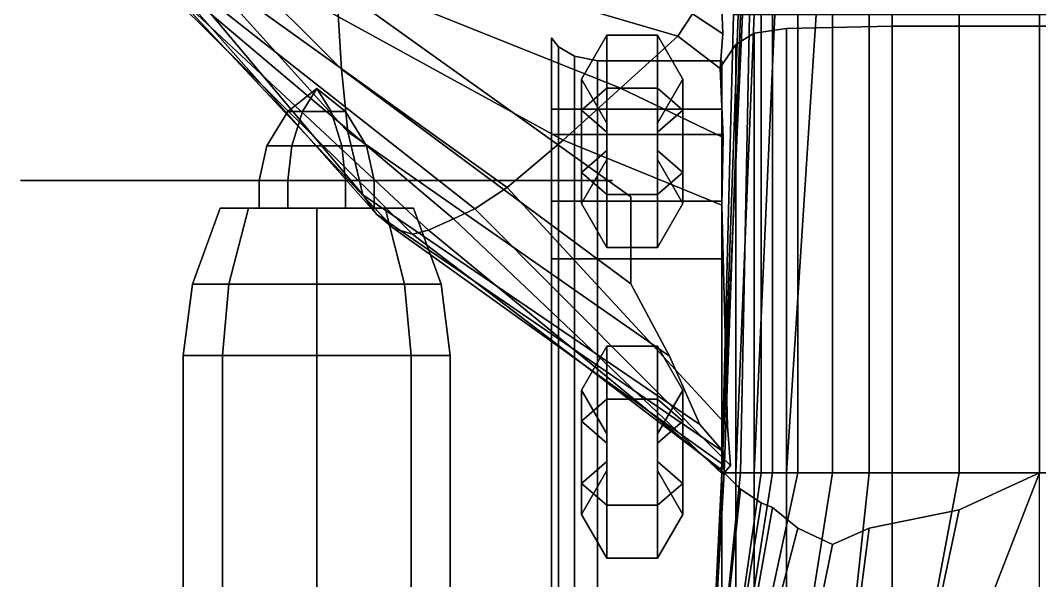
# Model space of a CAD drawing. Header units: millimetres. Extents: x -27.6 to 27.6, y -14.1 to 36.4.
# Drawn here: x -4.877 to -0.45, y 9.733 to 12.165 of the extents above; entities that cross this region are included whole.
import ezdxf

# ---------------------------------------------------------------- set-up
doc = ezdxf.new("R2010")
doc.units = ezdxf.units.MM
for name, color, linetype in [('hull-open', 7, 'Continuous'), ('nose-open', 2, 'Continuous'), ('prop', 1, 'Continuous'), ('wheels', 2, 'Continuous'), ('wing1', 5, 'Continuous')]:
    doc.layers.add(name, color=color, linetype=linetype)

msp = doc.modelspace()

# ---------------------------------------------------------------- linework, layer by layer
for points in [[(-1.75, 12.19, 2.81), (-1.78, 12.19, 2.55), (-1.83, 10.2, 3.58), (-1.82, 10.2, 3.85)], [(-1.78, 12.19, 2.55), (-1.78, 12.19, 2.1), (-1.83, 10.2, 2.1), (-1.83, 10.2, 3.58)], [(-1.74, 12.19, 1.18), (-1.69, 12.19, 1.06), (-1.77, 10.2, 1.02), (-1.83, 10.2, 1.18)], [(-1.76, 12.19, 1.64), (-1.74, 12.19, 1.18), (-1.83, 10.2, 1.18), (-1.83, 10.2, 1.64)], [(-1.78, 12.19, 2.1), (-1.76, 12.19, 1.64), (-1.83, 10.2, 1.64), (-1.83, 10.2, 2.1)], [(-1.71, 12.19, 2.98), (-1.75, 12.19, 2.81), (-1.82, 10.2, 3.85), (-1.75, 10.2, 4.02)], [(-1.69, 12.19, 1.06), (-1.6, 12.19, 0.98), (-1.69, 10.2, 0.95), (-1.77, 10.2, 1.02)], [(-1.66, 12.19, 3.18), (-1.71, 12.19, 2.98), (-1.75, 10.2, 4.02), (-1.66, 10.2, 4.12)], [(-1.6, 12.19, 0.98), (-1.42, 12.19, 0.93), (-1.55, 10.2, 0.92), (-1.69, 10.2, 0.95)], [(-1.61, 12.19, 3.31), (-1.66, 12.19, 3.18), (-1.66, 10.2, 4.12), (-1.61, 10.2, 4.17)], [(-1.5, 12.19, 3.46), (-1.61, 12.19, 3.31), (-1.61, 10.2, 4.17), (-1.5, 10.2, 4.28)], [(-1.42, 12.19, 0.93), (-1.09, 12.19, 0.91), (-1.09, 10.2, 0.9), (-1.55, 10.2, 0.92)], [(-1.35, 12.19, 3.6), (-1.5, 12.19, 3.46), (-1.5, 10.2, 4.28), (-1.35, 10.2, 4.39)], [(-1.19, 12.19, 3.71), (-1.35, 12.19, 3.6), (-1.35, 10.2, 4.39), (-1.19, 10.2, 4.47)], [(-0.8, 12.19, 3.83), (-1.19, 12.19, 3.71), (-1.19, 10.2, 4.47), (-0.8, 10.2, 4.59)], [(0, 10.2, 0.9), (-1.09, 10.2, 0.9), (-1.09, 12.19, 0.91), (0, 12.19, 0.9)], [(-0.45, 12.19, 3.88), (-0.8, 12.19, 3.83), (-0.8, 10.2, 4.59), (-0.45, 10.2, 4.65)], [(0, 12.19, 3.92), (-0.45, 12.19, 3.88), (-0.45, 10.2, 4.65), (0, 10.2, 4.65)], [(-2.54, 12.05, 1.02), (-2.57, 12.09, 0.94), (-2.57, 11.78, 1.21), (-2.54, 11.78, 1.29)], [(-2.54, 11.78, 1.29), (-2.57, 11.78, 1.21), (-2.57, 12.09, 0.94), (-2.54, 12.05, 1.02)], [(-2.57, 12.09, 0.94), (-2.57, 12.09, 0.94), (-2.57, 11.78, 0.8), (-2.57, 11.78, 1.21)], [(-2.57, 11.78, 1.21), (-2.57, 11.78, 0.8), (-2.57, 12.09, 0.94)], [(-2.47, 11.78, 1.37), (-2.54, 11.78, 1.29), (-2.54, 12.05, 1.02), (-2.47, 12.01, 1.1)], [(-2.47, 12.01, 1.1), (-2.54, 12.05, 1.02), (-2.54, 11.78, 1.29), (-2.47, 11.78, 1.37)], [(-2.37, 11.99, 1.14), (-2.47, 12.01, 1.1), (-2.47, 11.78, 1.37), (-2.37, 11.78, 1.41)], [(-2.37, 11.78, 1.41), (-2.47, 11.78, 1.37), (-2.47, 12.01, 1.1), (-2.37, 11.99, 1.14)], [(-1.83, 11.78, 1.41), (-2.37, 11.78, 1.41), (-2.37, 11.99, 1.14), (-1.83, 11.99, 1.14)], [(-1.83, 11.99, 1.14), (-2.37, 11.99, 1.14), (-2.37, 11.78, 1.41), (-1.83, 11.78, 1.41)], [(-2.57, 11.67, 1.32), (-2.57, 11.67, 0.77), (-2.57, 11.78, 0.8), (-2.57, 11.78, 1.21)], [(-2.57, 11.78, 1.21), (-2.57, 11.78, 0.8), (-2.57, 11.67, 0.77), (-2.57, 11.67, 1.32)], [(-2.54, 11.67, 1.4), (-2.57, 11.67, 1.32), (-2.57, 11.78, 1.21), (-2.54, 11.78, 1.29)], [(-2.54, 11.78, 1.29), (-2.57, 11.78, 1.21), (-2.57, 11.67, 1.32), (-2.54, 11.67, 1.4)], [(-2.47, 11.78, 1.37), (-2.54, 11.78, 1.29), (-2.54, 11.67, 1.4), (-2.47, 11.67, 1.48)], [(-2.47, 11.67, 1.48), (-2.54, 11.67, 1.4), (-2.54, 11.78, 1.29), (-2.47, 11.78, 1.37)], [(-2.37, 11.67, 1.52), (-2.47, 11.67, 1.48), (-2.47, 11.78, 1.37), (-2.37, 11.78, 1.41)], [(-2.37, 11.78, 1.41), (-2.47, 11.78, 1.37), (-2.47, 11.67, 1.48), (-2.37, 11.67, 1.52)], [(-1.83, 11.67, 1.52), (-2.37, 11.67, 1.52), (-2.37, 11.78, 1.41), (-1.83, 11.78, 1.41)], [(-1.83, 11.78, 1.41), (-2.37, 11.78, 1.41), (-2.37, 11.67, 1.52), (-1.83, 11.67, 1.52)], [(-2.57, 11.13, 0.63), (-2.57, 11.65, 0.45), (-2.57, 11.67, 0.56), (-2.57, 11.2995, 0.6775)], [(-2.57, 11.2995, 0.6775), (-2.57, 11.67, 0.56), (-2.57, 11.65, 0.45), (-2.57, 11.13, 0.63)], [(-2.57, 11.67, 1.32), (-2.57, 11.67, 0.77), (-2.57, 11.38, 0.7), (-2.57, 11.38, 1.46)], [(-2.57, 11.38, 1.46), (-2.57, 11.38, 0.7), (-2.57, 11.67, 0.77), (-2.57, 11.67, 1.32)], [(-2.54, 11.67, 1.4), (-2.57, 11.67, 1.32), (-2.57, 11.38, 1.46), (-2.54, 11.38, 1.54)], [(-2.54, 11.38, 1.54), (-2.57, 11.38, 1.46), (-2.57, 11.67, 1.32), (-2.54, 11.67, 1.4)], [(-2.47, 11.67, 1.48), (-2.54, 11.67, 1.4), (-2.54, 11.38, 1.54), (-2.47, 11.38, 1.62)], [(-2.47, 11.38, 1.62), (-2.54, 11.38, 1.54), (-2.54, 11.67, 1.4), (-2.47, 11.67, 1.48)], [(-2.37, 11.38, 1.66), (-2.47, 11.38, 1.62), (-2.47, 11.67, 1.48), (-2.37, 11.67, 1.52)], [(-2.37, 11.67, 1.52), (-2.47, 11.67, 1.48), (-2.47, 11.38, 1.62), (-2.37, 11.38, 1.66)], [(-1.83, 11.67, 1.52), (-2.37, 11.67, 1.52), (-2.37, 11.38, 1.66), (-1.83, 11.38, 1.66)], [(-1.83, 11.38, 1.66), (-2.37, 11.38, 1.66), (-2.37, 11.67, 1.52), (-1.83, 11.67, 1.52)], [(-2.57, 11.38, 1.46), (-2.57, 11.38, 0.7), (-2.57, 11.13, 0.63), (-2.57, 11.13, 1.48)], [(-2.57, 11.13, 1.48), (-2.57, 11.13, 0.63), (-2.57, 11.38, 0.7), (-2.57, 11.38, 1.46)], [(-2.54, 11.13, 1.56), (-2.57, 11.13, 1.48), (-2.57, 11.38, 1.46), (-2.54, 11.38, 1.54)], [(-2.54, 11.38, 1.54), (-2.57, 11.38, 1.46), (-2.57, 11.13, 1.48), (-2.54, 11.13, 1.56)], [(-2.47, 11.38, 1.62), (-2.54, 11.38, 1.54), (-2.54, 11.13, 1.56), (-2.47, 11.13, 1.64)], [(-2.47, 11.13, 1.64), (-2.54, 11.13, 1.56), (-2.54, 11.38, 1.54), (-2.47, 11.38, 1.62)], [(-2.37, 11.13, 1.68), (-2.47, 11.13, 1.64), (-2.47, 11.38, 1.62), (-2.37, 11.38, 1.66)], [(-2.37, 11.38, 1.66), (-2.47, 11.38, 1.62), (-2.47, 11.13, 1.64), (-2.37, 11.13, 1.68)], [(-1.83, 11.38, 1.66), (-2.37, 11.38, 1.66), (-2.37, 11.13, 1.68), (-1.83, 11.13, 1.68)], [(-1.83, 11.13, 1.68), (-2.37, 11.13, 1.68), (-2.37, 11.38, 1.66), (-1.83, 11.38, 1.66)], [(-2.54, 11.13, 1.56), (-2.57, 11.13, 1.48), (-2.57, 6.27, 1.55), (-2.54, 6.27, 1.63)], [(-2.54, 6.27, 1.63), (-2.57, 6.27, 1.55), (-2.57, 11.13, 1.48), (-2.54, 11.13, 1.56)], [(-2.57, 11.13, 1.48), (-2.57, 11.13, 0.63), (-2.57, 6.27, 0.4), (-2.57, 6.27, 1.55)], [(-2.57, 6.27, 1.55), (-2.57, 6.27, 0.4), (-2.57, 11.13, 0.63), (-2.57, 11.13, 1.48)], [(-2.47, 6.27, 1.71), (-2.54, 6.27, 1.63), (-2.54, 11.13, 1.56), (-2.47, 11.13, 1.64)], [(-2.47, 11.13, 1.64), (-2.54, 11.13, 1.56), (-2.54, 6.27, 1.63), (-2.47, 6.27, 1.71)], [(-2.37, 11.13, 1.68), (-2.47, 11.13, 1.64), (-2.47, 6.27, 1.71), (-2.37, 6.27, 1.75)], [(-2.37, 6.27, 1.75), (-2.47, 6.27, 1.71), (-2.47, 11.13, 1.64), (-2.37, 11.13, 1.68)], [(-1.83, 6.27, 1.75), (-2.37, 6.27, 1.75), (-2.37, 11.13, 1.68), (-1.83, 11.13, 1.68)], [(-1.83, 11.13, 1.68), (-2.37, 11.13, 1.68), (-2.37, 6.27, 1.75), (-1.83, 6.27, 1.75)], [(-1.75, 10.2, 4.02), (-1.82, 10.2, 3.85), (-1.9, 8.81, 3.85), (-1.89, 8.81, 4.02)], [(-1.82, 10.2, 3.85), (-1.83, 10.2, 3.58), (-1.9, 8.81, 3.58), (-1.9, 8.81, 3.85)], [(-1.83, 10.2, 3.58), (-1.83, 10.2, 2.1), (-1.9, 8.81, 2.1), (-1.9, 8.81, 3.58)], [(-1.83, 10.2, 2.1), (-1.83, 10.2, 1.64), (-1.89, 8.81, 1.64), (-1.9, 8.81, 2.1)], [(-1.66, 10.2, 4.12), (-1.75, 10.2, 4.02), (-1.89, 8.81, 4.02), (-1.86, 8.81, 4.18)], [(-1.83, 10.2, 1.64), (-1.83, 10.2, 1.18), (-1.83, 8.81, 1.18), (-1.89, 8.81, 1.64)], [(-1.61, 10.2, 4.17), (-1.66, 10.2, 4.12), (-1.86, 8.81, 4.18), (-1.83, 8.81, 4.29)], [(-1.5, 10.2, 4.28), (-1.61, 10.2, 4.17), (-1.83, 8.81, 4.29), (-1.8, 8.81, 4.36)], [(-1.83, 10.2, 1.18), (-1.77, 10.2, 1.02), (-1.77, 8.81, 1.02), (-1.83, 8.81, 1.18)], [(-1.35, 10.2, 4.39), (-1.5, 10.2, 4.28), (-1.8, 8.81, 4.36), (-1.57, 8.81, 4.6)], [(-1.77, 10.2, 1.02), (-1.69, 10.2, 0.95), (-1.69, 8.81, 0.95), (-1.77, 8.81, 1.02)], [(-1.69, 10.2, 0.95), (-1.55, 10.2, 0.92), (-1.55, 8.81, 0.92), (-1.69, 8.81, 0.95)], [(-1.19, 10.2, 4.47), (-1.35, 10.2, 4.39), (-1.57, 8.81, 4.6), (-1.34, 8.81, 4.77)], [(-1.55, 10.2, 0.92), (-1.09, 10.2, 0.9), (-1.09, 8.81, 0.9), (-1.55, 8.81, 0.92)], [(-0.8, 10.2, 4.59), (-1.19, 10.2, 4.47), (-1.34, 8.81, 4.77), (-1.06, 8.81, 4.92)], [(-1.09, 10.2, 0.9), (1.09, 10.2, 0.9), (1.09, 8.81, 0.9), (-1.09, 8.81, 0.9)], [(-0.45, 10.2, 4.65), (-0.8, 10.2, 4.59), (-1.06, 8.81, 4.92), (-0.99, 8.81, 4.95)], [(-0.45, 10.2, 4.65), (-0.99, 8.81, 4.95), (-0.54, 8.81, 5.72), (-0.45, 9.47, 5.67)]]:
    msp.add_3dface(points)
at = {"layer": 'hull-open'}
for points in [[(-1.55, 12.13, 0.92), (-1.09, 12.14, 0.9), (-1.09, 10.2, 0.9), (-1.55, 10.2, 0.92)], [(-1.55, 10.2, 0.92), (-1.09, 10.2, 0.9), (-1.09, 12.14, 0.9), (-1.55, 12.13, 0.92)], [(-1.09, 12.14, 0.9), (1.09, 12.14, 0.9), (1.09, 10.2, 0.9), (-1.09, 10.2, 0.9)], [(1.09, 12.14, 0.9), (-1.09, 12.14, 0.9), (-1.09, 10.2, 0.9), (1.09, 10.2, 0.9)], [(-2.57, 11.78, 1.21), (-2.57, 11.78, 0.8), (-2.57, 12.09, 0.94)], [(-2.57, 12.09, 0.94), (-2.57, 12.09, 0.94), (-2.57, 11.78, 0.8), (-2.57, 11.78, 1.21)], [(-2.54, 11.78, 1.29), (-2.57, 11.78, 1.21), (-2.57, 12.09, 0.94), (-2.54, 12.05, 1.02)], [(-2.54, 12.05, 1.02), (-2.57, 12.09, 0.94), (-2.57, 11.78, 1.21), (-2.54, 11.78, 1.29)], [(-1.77, 12.06, 1.02), (-1.69, 12.11, 0.95), (-1.69, 10.2, 0.95), (-1.77, 10.2, 1.02)], [(-1.77, 10.2, 1.02), (-1.69, 10.2, 0.95), (-1.69, 12.11, 0.95), (-1.77, 12.06, 1.02)], [(-1.69, 12.11, 0.95), (-1.55, 12.13, 0.92), (-1.55, 10.2, 0.92), (-1.69, 10.2, 0.95)], [(-1.69, 10.2, 0.95), (-1.55, 10.2, 0.92), (-1.55, 12.13, 0.92), (-1.69, 12.11, 0.95)], [(-2.47, 12.01, 1.1), (-2.54, 12.05, 1.02), (-2.54, 11.78, 1.29), (-2.47, 11.78, 1.37)], [(-2.47, 11.78, 1.37), (-2.54, 11.78, 1.29), (-2.54, 12.05, 1.02), (-2.47, 12.01, 1.1)], [(-1.83, 11.97, 1.18), (-1.77, 12.06, 1.02), (-1.77, 10.2, 1.02), (-1.83, 10.2, 1.18)], [(-1.83, 10.2, 1.18), (-1.77, 10.2, 1.02), (-1.77, 12.06, 1.02), (-1.83, 11.97, 1.18)], [(-2.37, 11.78, 1.41), (-2.47, 11.78, 1.37), (-2.47, 12.01, 1.1), (-2.37, 11.99, 1.14)], [(-2.37, 11.99, 1.14), (-2.47, 12.01, 1.1), (-2.47, 11.78, 1.37), (-2.37, 11.78, 1.41)], [(-1.83, 11.99, 1.14), (-2.37, 11.99, 1.14), (-2.37, 11.78, 1.41), (-1.83, 11.78, 1.41)], [(-1.83, 11.78, 1.41), (-2.37, 11.78, 1.41), (-2.37, 11.99, 1.14), (-1.83, 11.99, 1.14)], [(-1.83, 11.66, 1.64), (-1.83, 11.97, 1.18), (-1.83, 10.2, 1.18), (-1.83, 10.2, 1.64)], [(-1.83, 10.2, 1.64), (-1.83, 10.2, 1.18), (-1.83, 11.97, 1.18), (-1.83, 11.66, 1.64)], [(-2.54, 11.78, 1.29), (-2.57, 11.78, 1.21), (-2.57, 11.67, 1.32), (-2.54, 11.67, 1.4)], [(-2.54, 11.67, 1.4), (-2.57, 11.67, 1.32), (-2.57, 11.78, 1.21), (-2.54, 11.78, 1.29)], [(-2.57, 11.78, 1.21), (-2.57, 11.78, 0.8), (-2.57, 11.67, 0.77), (-2.57, 11.67, 1.32)], [(-2.57, 11.67, 1.32), (-2.57, 11.67, 0.77), (-2.57, 11.78, 0.8), (-2.57, 11.78, 1.21)], [(-2.47, 11.67, 1.48), (-2.54, 11.67, 1.4), (-2.54, 11.78, 1.29), (-2.47, 11.78, 1.37)], [(-2.47, 11.78, 1.37), (-2.54, 11.78, 1.29), (-2.54, 11.67, 1.4), (-2.47, 11.67, 1.48)], [(-2.37, 11.78, 1.41), (-2.47, 11.78, 1.37), (-2.47, 11.67, 1.48), (-2.37, 11.67, 1.52)], [(-2.37, 11.67, 1.52), (-2.47, 11.67, 1.48), (-2.47, 11.78, 1.37), (-2.37, 11.78, 1.41)], [(-1.83, 11.78, 1.41), (-2.37, 11.78, 1.41), (-2.37, 11.67, 1.52), (-1.83, 11.67, 1.52)], [(-1.83, 11.67, 1.52), (-2.37, 11.67, 1.52), (-2.37, 11.78, 1.41), (-1.83, 11.78, 1.41)], [(-2.54, 11.38, 1.54), (-2.57, 11.38, 1.46), (-2.57, 11.67, 1.32), (-2.54, 11.67, 1.4)], [(-2.54, 11.67, 1.4), (-2.57, 11.67, 1.32), (-2.57, 11.38, 1.46), (-2.54, 11.38, 1.54)], [(-2.57, 11.38, 1.46), (-2.57, 11.38, 0.7), (-2.57, 11.67, 0.77), (-2.57, 11.67, 1.32)], [(-2.57, 11.67, 1.32), (-2.57, 11.67, 0.77), (-2.57, 11.38, 0.7), (-2.57, 11.38, 1.46)], [(-2.57, 11.2995, 0.6775), (-2.57, 11.67, 0.56), (-2.57, 11.65, 0.45), (-2.57, 11.13, 0.63)], [(-2.57, 11.13, 0.63), (-2.57, 11.65, 0.45), (-2.57, 11.67, 0.56), (-2.57, 11.2995, 0.6775)], [(-2.47, 11.38, 1.62), (-2.54, 11.38, 1.54), (-2.54, 11.67, 1.4), (-2.47, 11.67, 1.48)], [(-2.47, 11.67, 1.48), (-2.54, 11.67, 1.4), (-2.54, 11.38, 1.54), (-2.47, 11.38, 1.62)], [(-2.37, 11.67, 1.52), (-2.47, 11.67, 1.48), (-2.47, 11.38, 1.62), (-2.37, 11.38, 1.66)], [(-2.37, 11.38, 1.66), (-2.47, 11.38, 1.62), (-2.47, 11.67, 1.48), (-2.37, 11.67, 1.52)], [(-1.83, 11.38, 1.66), (-2.37, 11.38, 1.66), (-2.37, 11.67, 1.52), (-1.83, 11.67, 1.52)], [(-1.83, 11.67, 1.52), (-2.37, 11.67, 1.52), (-2.37, 11.38, 1.66), (-1.83, 11.38, 1.66)], [(-1.83, 11.37, 2.1), (-1.83, 11.66, 1.64), (-1.83, 10.2, 1.6934), (-1.83, 10.2, 2.1)], [(-1.83, 10.2, 2.1), (-1.83, 10.2, 1.64), (-1.83, 11.66, 1.64), (-1.83, 11.37, 2.1)], [(-2.54, 11.38, 1.54), (-2.57, 11.38, 1.46), (-2.57, 11.13, 1.48), (-2.54, 11.13, 1.56)], [(-2.54, 11.13, 1.56), (-2.57, 11.13, 1.48), (-2.57, 11.38, 1.46), (-2.54, 11.38, 1.54)], [(-2.57, 11.13, 1.48), (-2.57, 11.13, 0.63), (-2.57, 11.38, 0.7), (-2.57, 11.38, 1.46)], [(-2.57, 11.38, 1.46), (-2.57, 11.38, 0.7), (-2.57, 11.13, 0.63), (-2.57, 11.13, 1.48)], [(-2.47, 11.13, 1.64), (-2.54, 11.13, 1.56), (-2.54, 11.38, 1.54), (-2.47, 11.38, 1.62)], [(-2.47, 11.38, 1.62), (-2.54, 11.38, 1.54), (-2.54, 11.13, 1.56), (-2.47, 11.13, 1.64)], [(-2.37, 11.38, 1.66), (-2.47, 11.38, 1.62), (-2.47, 11.13, 1.64), (-2.37, 11.13, 1.68)], [(-2.37, 11.13, 1.68), (-2.47, 11.13, 1.64), (-2.47, 11.38, 1.62), (-2.37, 11.38, 1.66)], [(-1.83, 11.13, 1.68), (-2.37, 11.13, 1.68), (-2.37, 11.38, 1.66), (-1.83, 11.38, 1.66)], [(-1.83, 11.38, 1.66), (-2.37, 11.38, 1.66), (-2.37, 11.13, 1.68), (-1.83, 11.13, 1.68)], [(-1.83, 10.39, 3.58), (-1.83, 11.37, 2.1), (-1.83, 10.2, 2.1), (-1.83, 10.2, 3.58)], [(-1.83, 10.2, 3.58), (-1.83, 10.2, 2.1), (-1.83, 11.37, 2.1), (-1.83, 10.39, 3.58)], [(-2.57, 6.27, 1.55), (-2.57, 6.27, 0.4), (-2.57, 11.13, 0.63), (-2.57, 11.13, 1.48)], [(-2.57, 11.13, 1.48), (-2.57, 11.13, 0.63), (-2.57, 6.27, 0.4), (-2.57, 6.27, 1.55)], [(-2.54, 6.27, 1.63), (-2.57, 6.27, 1.55), (-2.57, 11.13, 1.48), (-2.54, 11.13, 1.56)], [(-2.54, 11.13, 1.56), (-2.57, 11.13, 1.48), (-2.57, 6.27, 1.55), (-2.54, 6.27, 1.63)], [(-2.47, 11.13, 1.64), (-2.54, 11.13, 1.56), (-2.54, 6.27, 1.63), (-2.47, 6.27, 1.71)], [(-2.47, 6.27, 1.71), (-2.54, 6.27, 1.63), (-2.54, 11.13, 1.56), (-2.47, 11.13, 1.64)], [(-2.37, 6.27, 1.75), (-2.47, 6.27, 1.71), (-2.47, 11.13, 1.64), (-2.37, 11.13, 1.68)], [(-2.37, 11.13, 1.68), (-2.47, 11.13, 1.64), (-2.47, 6.27, 1.71), (-2.37, 6.27, 1.75)], [(-1.83, 11.13, 1.68), (-2.37, 11.13, 1.68), (-2.37, 6.27, 1.75), (-1.83, 6.27, 1.75)], [(-1.83, 6.27, 1.75), (-2.37, 6.27, 1.75), (-2.37, 11.13, 1.68), (-1.83, 11.13, 1.68)], [(-1.83, 10.39, 3.58), (-1.83, 10.39, 3.58), (-1.83, 10.2, 3.58), (-1.82, 10.2, 3.85)], [(-1.82, 10.2, 3.85), (-1.83, 10.2, 3.58), (-1.83, 10.39, 3.58), (-1.82, 10.2, 3.85)], [(-1.83, 10.2, 2.1), (-1.83, 10.2, 1.64), (-1.89, 8.81, 1.64), (-1.9, 8.81, 2.1)], [(-1.83, 10.2, 3.58), (-1.83, 10.2, 2.1), (-1.9, 8.81, 2.1), (-1.9, 8.81, 3.58)], [(-1.82, 10.2, 3.85), (-1.83, 10.2, 3.58), (-1.9, 8.81, 3.58), (-1.9, 8.81, 3.85)], [(-1.75, 10.13, 4.02), (-1.82, 10.2, 3.85), (-1.9, 8.81, 3.85), (-1.89, 8.81, 4.02)], [(-1.9, 8.81, 2.1), (-1.89, 8.81, 1.64), (-1.83, 10.2, 1.64), (-1.83, 10.2, 2.1)], [(-1.89, 8.81, 4.02), (-1.9, 8.81, 3.85), (-1.82, 10.2, 3.85), (-1.75, 10.13, 4.02)], [(-1.9, 8.81, 3.85), (-1.9, 8.81, 3.58), (-1.83, 10.2, 3.58), (-1.82, 10.2, 3.85)], [(-1.9, 8.81, 3.58), (-1.9, 8.81, 2.1), (-1.83, 10.2, 2.1), (-1.83, 10.2, 3.58)], [(-1.83, 10.2, 1.64), (-1.83, 10.2, 1.18), (-1.83, 8.81, 1.18), (-1.89, 8.81, 1.64)], [(-1.89, 8.81, 1.64), (-1.83, 8.81, 1.18), (-1.83, 10.2, 1.18), (-1.83, 10.2, 1.64)], [(-1.83, 10.2, 1.18), (-1.77, 10.2, 1.02), (-1.77, 8.81, 1.02), (-1.83, 8.81, 1.18)], [(-1.83, 8.81, 1.18), (-1.77, 8.81, 1.02), (-1.77, 10.2, 1.02), (-1.83, 10.2, 1.18)], [(-1.77, 10.2, 1.02), (-1.69, 10.2, 0.95), (-1.69, 8.81, 0.95), (-1.77, 8.81, 1.02)], [(-1.77, 8.81, 1.02), (-1.69, 8.81, 0.95), (-1.69, 10.2, 0.95), (-1.77, 10.2, 1.02)], [(-1.69, 10.2, 0.95), (-1.55, 10.2, 0.92), (-1.55, 8.81, 0.92), (-1.69, 8.81, 0.95)], [(-1.69, 8.81, 0.95), (-1.55, 8.81, 0.92), (-1.55, 10.2, 0.92), (-1.69, 10.2, 0.95)], [(-1.55, 10.2, 0.92), (-1.09, 10.2, 0.9), (-1.09, 8.81, 0.9), (-1.55, 8.81, 0.92)], [(-1.55, 8.81, 0.92), (-1.09, 8.81, 0.9), (-1.09, 10.2, 0.9), (-1.55, 10.2, 0.92)], [(-1.09, 10.2, 0.9), (1.09, 10.2, 0.9), (1.09, 8.81, 0.9), (-1.09, 8.81, 0.9)], [(1.09, 10.2, 0.9), (-1.09, 10.2, 0.9), (-1.09, 8.81, 0.9), (1.09, 8.81, 0.9)], [(-0.45, 10.2, 4.65), (-0.8, 10.04, 4.59), (-1.06, 8.81, 4.92), (-0.99, 8.81, 4.95)], [(-0.99, 8.81, 4.95), (-1.06, 8.81, 4.92), (-0.8, 10.04, 4.59), (-0.45, 10.2, 4.65)], [(-0.45, 10.2, 4.65), (-0.99, 8.81, 4.95), (-0.54, 8.81, 5.72), (-0.45, 9.47, 5.67)], [(-1.66, 10.07, 4.12), (-1.75, 10.13, 4.02), (-1.89, 8.81, 4.02), (-1.86, 8.81, 4.18)], [(-1.86, 8.81, 4.18), (-1.89, 8.81, 4.02), (-1.75, 10.13, 4.02), (-1.66, 10.07, 4.12)], [(-1.61, 10.05, 4.17), (-1.66, 10.07, 4.12), (-1.86, 8.81, 4.18), (-1.83, 8.81, 4.29)], [(-1.83, 8.81, 4.29), (-1.86, 8.81, 4.18), (-1.66, 10.07, 4.12), (-1.61, 10.05, 4.17)], [(-1.5, 9.96, 4.28), (-1.61, 10.05, 4.17), (-1.83, 8.81, 4.29), (-1.8, 8.81, 4.36)], [(-1.8, 8.81, 4.36), (-1.83, 8.81, 4.29), (-1.61, 10.05, 4.17), (-1.5, 9.96, 4.28)], [(-0.8, 10.04, 4.59), (-1.19, 9.96, 4.47), (-1.34, 8.81, 4.77), (-1.06, 8.81, 4.92)], [(-1.06, 8.81, 4.92), (-1.34, 8.81, 4.77), (-1.19, 9.96, 4.47), (-0.8, 10.04, 4.59)], [(-1.35, 9.89, 4.39), (-1.5, 9.96, 4.28), (-1.8, 8.81, 4.36), (-1.57, 8.81, 4.6)], [(-1.57, 8.81, 4.6), (-1.8, 8.81, 4.36), (-1.5, 9.96, 4.28), (-1.35, 9.89, 4.39)], [(-1.19, 9.96, 4.47), (-1.35, 9.89, 4.39), (-1.57, 8.81, 4.6), (-1.34, 8.81, 4.77)], [(-1.34, 8.81, 4.77), (-1.57, 8.81, 4.6), (-1.35, 9.89, 4.39), (-1.19, 9.96, 4.47)]]:
    msp.add_3dface(points, dxfattribs=at)
at = {"layer": 'nose-open'}
for points in [[(-4.3583, 12.9452, 2.9349), (-4.3583, 12.8274, 2.8592), (-3.4825, 11.9533, 3.6452), (-3.5041, 12.3136, 3.9169)], [(-3.5041, 12.3136, 3.9169), (-3.4825, 11.9533, 3.6452), (-4.3583, 12.8274, 2.8592), (-4.3583, 12.9452, 2.9349)], [(-3.6498, 12.5739, 1.3861), (-3.455, 12.9479, 1.2667), (-1.9572, 12.1933, 0.9795), (-2.0221, 12.0967, 1.0374)], [(-2.0221, 12.0967, 1.0374), (-1.9572, 12.1933, 0.9795), (-3.455, 12.9479, 1.2667), (-3.6498, 12.5739, 1.3861)], [(-4.3583, 12.8274, 2.8592), (-4.3421, 12.6644, 2.7244), (-3.4554, 11.6817, 3.4205), (-3.4825, 11.9533, 3.6452)], [(-3.4825, 11.9533, 3.6452), (-3.4554, 11.6817, 3.4205), (-4.3421, 12.6644, 2.7244), (-4.3583, 12.8274, 2.8592)], [(-4.3421, 12.6644, 2.7244), (-4.3151, 12.5105, 2.5754), (-3.3905, 11.4083, 3.1247), (-3.4554, 11.6817, 3.4205)], [(-3.4554, 11.6817, 3.4205), (-3.3905, 11.4083, 3.1247), (-4.3151, 12.5105, 2.5754), (-4.3421, 12.6644, 2.7244)], [(-3.7363, 12.459, 1.4723), (-3.6498, 12.5739, 1.3861), (-2.0221, 12.0967, 1.0374), (-2.2709, 11.8706, 1.352)], [(-2.2709, 11.8706, 1.352), (-2.0221, 12.0967, 1.0374), (-3.6498, 12.5739, 1.3861), (-3.7363, 12.459, 1.4723)], [(-4.3151, 12.5105, 2.5754), (-4.2934, 12.411, 2.4714), (-3.331, 11.3237, 2.9603), (-3.3905, 11.4083, 3.1247)], [(-3.3905, 11.4083, 3.1247), (-3.331, 11.3237, 2.9603), (-4.2934, 12.411, 2.4714), (-4.3151, 12.5105, 2.5754)], [(-3.8229, 12.361, 1.5692), (-3.7363, 12.459, 1.4723), (-2.2709, 11.8706, 1.352), (-2.5197, 11.6445, 1.6666)], [(-2.5197, 11.6445, 1.6666), (-2.2709, 11.8706, 1.352), (-3.7363, 12.459, 1.4723), (-3.8229, 12.361, 1.5692)], [(-4.2934, 12.411, 2.4714), (-4.2447, 12.3173, 2.3212), (-3.2553, 11.2613, 2.7802), (-3.331, 11.3237, 2.9603)], [(-3.331, 11.3237, 2.9603), (-3.2553, 11.2613, 2.7802), (-4.2447, 12.3173, 2.3212), (-4.2934, 12.411, 2.4714)], [(-3.9256, 12.2746, 1.7036), (-3.8229, 12.361, 1.5692), (-2.5197, 11.6445, 1.6666), (-2.7631, 11.4397, 1.9849)], [(-2.7631, 11.4397, 1.9849), (-2.5197, 11.6445, 1.6666), (-3.8229, 12.361, 1.5692), (-3.9256, 12.2746, 1.7036)], [(-4.2447, 12.3173, 2.3212), (-4.1961, 12.2489, 2.1872), (-3.1742, 11.237, 2.6146), (-3.2553, 11.2613, 2.7802)], [(-3.2553, 11.2613, 2.7802), (-3.1742, 11.237, 2.6146), (-4.1961, 12.2489, 2.1872), (-4.2447, 12.3173, 2.3212)], [(-3.5041, 12.3136, 3.9169), (-3.4825, 11.9533, 3.6452), (-2.2252, 11.0208, 5.0953), (-2.2252, 11.3993, 5.3387)], [(-2.2252, 11.3993, 5.3387), (-2.2252, 11.0208, 5.0953), (-3.4825, 11.9533, 3.6452), (-3.5041, 12.3136, 3.9169)], [(-4.023, 12.2263, 1.8526), (-3.9256, 12.2746, 1.7036), (-2.7631, 11.4397, 1.9849), (-2.9037, 11.3467, 2.1851)], [(-2.9037, 11.3467, 2.1851), (-2.7631, 11.4397, 1.9849), (-3.9256, 12.2746, 1.7036), (-4.023, 12.2263, 1.8526)], [(-1.9572, 12.1933, 0.9795), (-1.9139, 12.3054, 0.9716), (-1.8304, 12.2199, 0.9381), (-1.8262, 12.1062, 0.9671)], [(-1.8262, 12.1062, 0.9671), (-1.8304, 12.2199, 0.9381), (-1.9139, 12.3054, 0.9716), (-1.9572, 12.1933, 0.9795)], [(-4.1961, 12.2489, 2.1872), (-4.1312, 12.211, 2.0428), (-3.1039, 11.2541, 2.4955), (-3.1742, 11.237, 2.6146)], [(-3.1742, 11.237, 2.6146), (-3.1039, 11.2541, 2.4955), (-4.1312, 12.211, 2.0428), (-4.1961, 12.2489, 2.1872)], [(-4.0717, 12.2106, 1.9325), (-4.023, 12.2263, 1.8526), (-2.9037, 11.3467, 2.1851), (-2.9957, 11.303, 2.327)], [(-2.9957, 11.303, 2.327), (-2.9037, 11.3467, 2.1851), (-4.023, 12.2263, 1.8526), (-4.0717, 12.2106, 1.9325)], [(-4.1312, 12.211, 2.0428), (-4.0717, 12.2106, 1.9325), (-2.9957, 11.303, 2.327), (-3.1039, 11.2541, 2.4955)], [(-3.1039, 11.2541, 2.4955), (-2.9957, 11.303, 2.327), (-4.0717, 12.2106, 1.9325), (-4.1312, 12.211, 2.0428)], [(-2.0221, 12.0967, 1.0374), (-1.9572, 12.1933, 0.9795), (-1.8262, 12.1062, 0.9671), (-1.837, 11.9566, 1.0888)], [(-1.837, 11.9566, 1.0888), (-1.8262, 12.1062, 0.9671), (-1.9572, 12.1933, 0.9795), (-2.0221, 12.0967, 1.0374)], [(-2.2709, 11.8706, 1.352), (-2.0221, 12.0967, 1.0374), (-1.837, 11.9566, 1.0888), (-1.8251, 11.6566, 1.5552)], [(-1.8251, 11.6566, 1.5552), (-1.837, 11.9566, 1.0888), (-2.0221, 12.0967, 1.0374), (-2.2709, 11.8706, 1.352)], [(-3.4825, 11.9533, 3.6452), (-3.4554, 11.6817, 3.4205), (-2.0581, 10.7069, 4.9363), (-2.2252, 11.0208, 5.0953)], [(-2.2252, 11.0208, 5.0953), (-2.0581, 10.7069, 4.9363), (-3.4554, 11.6817, 3.4205), (-3.4825, 11.9533, 3.6452)], [(-2.5197, 11.6445, 1.6666), (-2.2709, 11.8706, 1.352), (-1.8251, 11.6566, 1.5552), (-1.83, 11.3625, 2.0126)], [(-1.83, 11.3625, 2.0126), (-1.8251, 11.6566, 1.5552), (-2.2709, 11.8706, 1.352), (-2.5197, 11.6445, 1.6666)], [(-3.4554, 11.6817, 3.4205), (-3.3905, 11.4083, 3.1247), (-1.926, 10.4101, 4.6769), (-2.0581, 10.7069, 4.9363)], [(-2.0581, 10.7069, 4.9363), (-1.926, 10.4101, 4.6769), (-3.3905, 11.4083, 3.1247), (-3.4554, 11.6817, 3.4205)], [(-2.7631, 11.4397, 1.9849), (-2.5197, 11.6445, 1.6666), (-1.83, 11.3625, 2.0126), (-1.8062, 10.4025, 3.5055)], [(-1.8062, 10.4025, 3.5055), (-1.83, 11.3625, 2.0126), (-2.5197, 11.6445, 1.6666), (-2.7631, 11.4397, 1.9849)], [(-2.9037, 11.3467, 2.1851), (-2.7631, 11.4397, 1.9849), (-1.8062, 10.4025, 3.5055), (-1.7925, 10.2325, 3.7883)], [(-1.7925, 10.2325, 3.7883), (-1.8062, 10.4025, 3.5055), (-2.7631, 11.4397, 1.9849), (-2.9037, 11.3467, 2.1851)], [(-3.3905, 11.4083, 3.1247), (-3.331, 11.3237, 2.9603), (-1.8238, 10.2914, 4.5656), (-1.926, 10.4101, 4.6769)], [(-1.926, 10.4101, 4.6769), (-1.8238, 10.2914, 4.5656), (-3.331, 11.3237, 2.9603), (-3.3905, 11.4083, 3.1247)], [(-2.9957, 11.303, 2.327), (-2.9037, 11.3467, 2.1851), (-1.7925, 10.2325, 3.7883), (-1.8255, 10.1935, 3.9783)], [(-1.8255, 10.1935, 3.9783), (-1.7925, 10.2325, 3.7883), (-2.9037, 11.3467, 2.1851), (-2.9957, 11.303, 2.327)], [(-3.331, 11.3237, 2.9603), (-3.2553, 11.2613, 2.7802), (-1.8232, 10.2358, 4.3748), (-1.8238, 10.2914, 4.5656)], [(-1.8238, 10.2914, 4.5656), (-1.8232, 10.2358, 4.3748), (-3.2553, 11.2613, 2.7802), (-3.331, 11.3237, 2.9603)], [(-3.1039, 11.2541, 2.4955), (-2.9957, 11.303, 2.327), (-1.8255, 10.1935, 3.9783), (-1.8292, 10.2062, 4.125)], [(-1.8292, 10.2062, 4.125), (-1.8255, 10.1935, 3.9783), (-2.9957, 11.303, 2.327), (-3.1039, 11.2541, 2.4955)], [(-3.2553, 11.2613, 2.7802), (-3.1742, 11.237, 2.6146), (-1.8394, 10.2197, 4.1965), (-1.8232, 10.2358, 4.3748)], [(-1.8232, 10.2358, 4.3748), (-1.8394, 10.2197, 4.1965), (-3.1742, 11.237, 2.6146), (-3.2553, 11.2613, 2.7802)], [(-3.1742, 11.237, 2.6146), (-3.1039, 11.2541, 2.4955), (-1.8292, 10.2062, 4.125), (-1.8394, 10.2197, 4.1965)], [(-1.8394, 10.2197, 4.1965), (-1.8292, 10.2062, 4.125), (-3.1039, 11.2541, 2.4955), (-3.1742, 11.237, 2.6146)]]:
    msp.add_3dface(points, dxfattribs=at)
at = {"layer": 'prop'}
for points in [[(-3.59, 11.87, 4.94), (-3.715, 11.77, 4.94), (-3.6525, 11.77, 5.0483), (-3.59, 11.87, 4.94)], [(-3.59, 11.87, 4.94), (-3.6525, 11.77, 4.8317), (-3.715, 11.77, 4.94), (-3.59, 11.87, 4.94)], [(-3.59, 11.87, 4.94), (-3.6525, 11.77, 5.0483), (-3.5275, 11.77, 5.0483), (-3.59, 11.87, 4.94)], [(-3.59, 11.87, 4.94), (-3.5275, 11.77, 4.8317), (-3.6525, 11.77, 4.8317), (-3.59, 11.87, 4.94)], [(-3.59, 11.87, 4.94), (-3.5275, 11.77, 5.0483), (-3.465, 11.77, 4.94), (-3.59, 11.87, 4.94)], [(-3.59, 11.87, 4.94), (-3.465, 11.77, 4.94), (-3.5275, 11.77, 4.8317), (-3.59, 11.87, 4.94)], [(-3.715, 11.77, 4.94), (-3.8065, 11.62, 4.94), (-3.6983, 11.62, 5.1275), (-3.6525, 11.77, 5.0483)], [(-3.6525, 11.77, 4.8317), (-3.6983, 11.62, 4.7525), (-3.8065, 11.62, 4.94), (-3.715, 11.77, 4.94)], [(-3.6525, 11.77, 5.0483), (-3.6983, 11.62, 5.1275), (-3.4817, 11.62, 5.1275), (-3.5275, 11.77, 5.0483)], [(-3.5275, 11.77, 4.8317), (-3.4817, 11.62, 4.7525), (-3.6983, 11.62, 4.7525), (-3.6525, 11.77, 4.8317)], [(-3.5275, 11.77, 5.0483), (-3.4817, 11.62, 5.1275), (-3.3735, 11.62, 4.94), (-3.465, 11.77, 4.94)], [(-3.465, 11.77, 4.94), (-3.3735, 11.62, 4.94), (-3.4817, 11.62, 4.7525), (-3.5275, 11.77, 4.8317)], [(-3.8065, 11.62, 4.94), (-3.84, 11.47, 4.94), (-3.715, 11.47, 5.1565), (-3.6983, 11.62, 5.1275)], [(-3.6983, 11.62, 4.7525), (-3.715, 11.47, 4.7235), (-3.84, 11.47, 4.94), (-3.8065, 11.62, 4.94)], [(-3.6983, 11.62, 5.1275), (-3.715, 11.47, 5.1565), (-3.465, 11.47, 5.1565), (-3.4817, 11.62, 5.1275)], [(-3.4817, 11.62, 4.7525), (-3.465, 11.47, 4.7235), (-3.715, 11.47, 4.7235), (-3.6983, 11.62, 4.7525)], [(-3.4817, 11.62, 5.1275), (-3.465, 11.47, 5.1565), (-3.34, 11.47, 4.94), (-3.3735, 11.62, 4.94)], [(-3.3735, 11.62, 4.94), (-3.34, 11.47, 4.94), (-3.465, 11.47, 4.7235), (-3.4817, 11.62, 4.7525)], [(-4.8598, 11.47, 5.7307), (-4.8774, 11.47, 5.7003), (-4.768, 11.47, 5.5386), (-4.6379, 11.47, 5.6836)], [(-4.6379, 11.47, 5.6836), (-4.768, 11.47, 5.5386), (-4.8774, 11.47, 5.7003), (-4.8598, 11.47, 5.7307)], [(-4.6379, 11.47, 5.6836), (-4.768, 11.47, 5.5386), (-4.6787, 11.47, 5.4523), (-4.4758, 11.47, 5.6132)], [(-4.4758, 11.47, 5.6132), (-4.6787, 11.47, 5.4523), (-4.768, 11.47, 5.5386), (-4.6379, 11.47, 5.6836)], [(-4.1195, 11.47, 5.4075), (-4.595, 11.47, 5.3866), (-4.6787, 11.47, 5.4523), (-4.4758, 11.47, 5.6132)], [(-4.4758, 11.47, 5.6132), (-4.6787, 11.47, 5.4523), (-4.595, 11.47, 5.3866), (-4.1195, 11.47, 5.4075)], [(-4.1057, 11.47, 5.1505), (-4.4082, 11.47, 5.2787), (-4.595, 11.47, 5.3866), (-4.1195, 11.47, 5.4075)], [(-4.1195, 11.47, 5.4075), (-4.595, 11.47, 5.3866), (-4.4082, 11.47, 5.2787), (-4.1057, 11.47, 5.1505)], [(-3.7963, 11.47, 5.1746), (-3.8565, 11.47, 5.0703), (-4.1057, 11.47, 5.1505), (-4.1195, 11.47, 5.4075)], [(-4.1195, 11.47, 5.4075), (-4.1057, 11.47, 5.1505), (-3.8565, 11.47, 5.0703), (-3.7963, 11.47, 5.1746)], [(-3.74, 11.47, 5.1015), (-3.7576, 11.47, 5.0711), (-3.8565, 11.47, 5.0703), (-3.7963, 11.47, 5.1746)], [(-3.7963, 11.47, 5.1746), (-3.8565, 11.47, 5.0703), (-3.7576, 11.47, 5.0711), (-3.74, 11.47, 5.1015)], [(-3.715, 11.47, 5.1565), (-3.84, 11.47, 4.94), (-3.84, 11.35, 4.94), (-3.715, 11.35, 5.1565)], [(-3.84, 11.47, 4.94), (-3.715, 11.47, 4.7235), (-3.715, 11.35, 4.7235), (-3.84, 11.35, 4.94)], [(-3.465, 11.47, 5.1565), (-3.715, 11.47, 5.1565), (-3.715, 11.35, 5.1565), (-3.465, 11.35, 5.1565)], [(-3.715, 11.47, 4.7235), (-3.465, 11.47, 4.7235), (-3.465, 11.35, 4.7235), (-3.715, 11.35, 4.7235)], [(-3.6753, 11.47, 3.7209), (-3.4846, 11.47, 3.6807), (-3.4545, 11.47, 3.8011), (-3.6953, 11.47, 3.8965)], [(-3.6953, 11.47, 3.8965), (-3.4545, 11.47, 3.8011), (-3.4846, 11.47, 3.6807), (-3.6753, 11.47, 3.7209)], [(-3.6953, 11.47, 4.3079), (-3.4395, 11.47, 3.9065), (-3.4545, 11.47, 3.8011), (-3.6953, 11.47, 3.8965)], [(-3.6953, 11.47, 3.8965), (-3.4545, 11.47, 3.8011), (-3.4395, 11.47, 3.9065), (-3.6953, 11.47, 4.3079)], [(-3.4796, 11.47, 4.4483), (-3.4395, 11.47, 4.1222), (-3.4395, 11.47, 3.9065), (-3.6953, 11.47, 4.3079)], [(-3.6953, 11.47, 4.3079), (-3.4395, 11.47, 3.9065), (-3.4395, 11.47, 4.1222), (-3.4796, 11.47, 4.4483)], [(-3.6552, 11.47, 4.7042), (-3.5348, 11.47, 4.7042), (-3.4796, 11.47, 4.4483), (-3.6953, 11.47, 4.3079)], [(-3.6953, 11.47, 4.3079), (-3.4796, 11.47, 4.4483), (-3.5348, 11.47, 4.7042), (-3.6552, 11.47, 4.7042)], [(-3.605, 11.47, 3.5051), (-3.5699, 11.47, 3.5051), (-3.4846, 11.47, 3.6807), (-3.6753, 11.47, 3.7209)], [(-3.6753, 11.47, 3.7209), (-3.4846, 11.47, 3.6807), (-3.5699, 11.47, 3.5051), (-3.605, 11.47, 3.5051)], [(-3.6552, 11.47, 4.7042), (-3.5348, 11.47, 4.7042), (-3.5849, 11.47, 4.7895), (-3.6201, 11.47, 4.7895)], [(-3.6201, 11.47, 4.7895), (-3.5849, 11.47, 4.7895), (-3.5348, 11.47, 4.7042), (-3.6552, 11.47, 4.7042)], [(-3.34, 11.47, 4.94), (-3.465, 11.47, 5.1565), (-3.465, 11.35, 5.1565), (-3.34, 11.35, 4.94)], [(-3.465, 11.47, 4.7235), (-3.34, 11.47, 4.94), (-3.34, 11.35, 4.94), (-3.465, 11.35, 4.7235)], [(-3.4098, 11.47, 5.0494), (-3.4274, 11.47, 5.0798), (-3.3786, 11.47, 5.1659), (-3.3184, 11.47, 5.0616)], [(-3.3184, 11.47, 5.0616), (-3.3786, 11.47, 5.1659), (-3.4274, 11.47, 5.0798), (-3.4098, 11.47, 5.0494)], [(-3.3184, 11.47, 5.0616), (-3.3786, 11.47, 5.1659), (-3.1846, 11.47, 5.3416), (-2.9551, 11.47, 5.225)], [(-2.9551, 11.47, 5.225), (-3.1846, 11.47, 5.3416), (-3.3786, 11.47, 5.1659), (-3.3184, 11.47, 5.0616)], [(-3.1846, 11.47, 5.3416), (-2.9223, 11.47, 5.5394), (-2.7354, 11.47, 5.6473), (-2.9551, 11.47, 5.225)], [(-2.9551, 11.47, 5.225), (-2.7354, 11.47, 5.6473), (-2.9223, 11.47, 5.5394), (-3.1846, 11.47, 5.3416)], [(-2.9551, 11.47, 5.225), (-2.7354, 11.47, 5.6473), (-2.6367, 11.47, 5.6869), (-2.5988, 11.47, 5.4307)], [(-2.5988, 11.47, 5.4307), (-2.6367, 11.47, 5.6869), (-2.7354, 11.47, 5.6473), (-2.9551, 11.47, 5.225)], [(-2.4568, 11.47, 5.5359), (-2.5173, 11.47, 5.7211), (-2.6367, 11.47, 5.6869), (-2.5988, 11.47, 5.4307)], [(-2.5988, 11.47, 5.4307), (-2.6367, 11.47, 5.6869), (-2.5173, 11.47, 5.7211), (-2.4568, 11.47, 5.5359)], [(-2.3051, 11.47, 5.7046), (-2.3226, 11.47, 5.735), (-2.5173, 11.47, 5.7211), (-2.4568, 11.47, 5.5359)], [(-2.4568, 11.47, 5.5359), (-2.5173, 11.47, 5.7211), (-2.3226, 11.47, 5.735), (-2.3051, 11.47, 5.7046)]]:
    msp.add_3dface(points, dxfattribs=at)
at = {"layer": 'wheels'}
for points in [[(-2.33, 11.8703, 0.1012), (-2.44, 11.775, 0.2662), (-2.44, 11.91, 0.5), (-2.33, 12.1005, 0.5)], [(-2.33, 12.1005, 0.5), (-2.44, 11.91, 0.5), (-2.44, 11.775, 0.7338), (-2.33, 11.8703, 0.8988)], [(-2.11, 11.8703, 0.1012), (-2.33, 11.8703, 0.1012), (-2.33, 12.1005, 0.5), (-2.11, 12.1005, 0.5)], [(-2.11, 12.1005, 0.5), (-2.33, 12.1005, 0.5), (-2.33, 11.8703, 0.8988), (-2.11, 11.8703, 0.8988)], [(-2, 11.775, 0.2662), (-2.11, 11.8703, 0.1012), (-2.11, 12.1005, 0.5), (-2, 11.91, 0.5)], [(-2, 11.91, 0.5), (-2.11, 12.1005, 0.5), (-2.11, 11.8703, 0.8988), (-2, 11.775, 0.7338)], [(-2.44, 11.775, 0.2662), (-2.33, 11.6797, 0.4312), (-2.33, 11.7195, 0.5), (-2.44, 11.91, 0.5)], [(-2.44, 11.91, 0.5), (-2.33, 11.7195, 0.5), (-2.33, 11.6797, 0.5688), (-2.44, 11.775, 0.7338)], [(-2.11, 11.6797, 0.4312), (-2, 11.775, 0.2662), (-2, 11.91, 0.5), (-2.11, 11.7195, 0.5)], [(-2.11, 11.7195, 0.5), (-2, 11.91, 0.5), (-2, 11.775, 0.7338), (-2.11, 11.6797, 0.5688)], [(-2.33, 11.4097, 0.1012), (-2.44, 11.505, 0.2662), (-2.44, 11.775, 0.2662), (-2.33, 11.8703, 0.1012)], [(-2.33, 11.8703, 0.8988), (-2.44, 11.775, 0.7338), (-2.44, 11.505, 0.7338), (-2.33, 11.4097, 0.8988)], [(-2.11, 11.4097, 0.1012), (-2.33, 11.4097, 0.1012), (-2.33, 11.8703, 0.1012), (-2.11, 11.8703, 0.1012)], [(-2.11, 11.8703, 0.8988), (-2.33, 11.8703, 0.8988), (-2.33, 11.4097, 0.8988), (-2.11, 11.4097, 0.8988)], [(-2, 11.505, 0.2662), (-2.11, 11.4097, 0.1012), (-2.11, 11.8703, 0.1012), (-2, 11.775, 0.2662)], [(-2, 11.775, 0.7338), (-2.11, 11.8703, 0.8988), (-2.11, 11.4097, 0.8988), (-2, 11.505, 0.7338)], [(-2.44, 11.505, 0.2662), (-2.33, 11.6003, 0.4312), (-2.33, 11.6797, 0.4312), (-2.44, 11.775, 0.2662)], [(-2.44, 11.775, 0.7338), (-2.33, 11.6797, 0.5688), (-2.33, 11.6003, 0.5688), (-2.44, 11.505, 0.7338)], [(-2.11, 11.6003, 0.4312), (-2, 11.505, 0.2662), (-2, 11.775, 0.2662), (-2.11, 11.6797, 0.4312)], [(-2.11, 11.6797, 0.5688), (-2, 11.775, 0.7338), (-2, 11.505, 0.7338), (-2.11, 11.6003, 0.5688)], [(-2.33, 11.6797, 0.5688), (-2.33, 11.7195, 0.5), (-2.33, 11.5605, 0.5), (-2.33, 11.6003, 0.5688)], [(-2.33, 11.7195, 0.5), (-2.33, 11.6797, 0.4312), (-2.33, 11.6003, 0.4312), (-2.33, 11.5605, 0.5)], [(-2.11, 11.7195, 0.5), (-2.11, 11.6797, 0.5688), (-2.11, 11.6003, 0.5688), (-2.11, 11.5605, 0.5)], [(-2.11, 11.6797, 0.4312), (-2.11, 11.7195, 0.5), (-2.11, 11.5605, 0.5), (-2.11, 11.6003, 0.4312)], [(-2.44, 11.37, 0.5), (-2.33, 11.5605, 0.5), (-2.33, 11.6003, 0.4312), (-2.44, 11.505, 0.2662)], [(-2.44, 11.505, 0.7338), (-2.33, 11.6003, 0.5688), (-2.33, 11.5605, 0.5), (-2.44, 11.37, 0.5)], [(-2.11, 11.5605, 0.5), (-2, 11.37, 0.5), (-2, 11.505, 0.2662), (-2.11, 11.6003, 0.4312)], [(-2.11, 11.6003, 0.5688), (-2, 11.505, 0.7338), (-2, 11.37, 0.5), (-2.11, 11.5605, 0.5)], [(-2.33, 11.1795, 0.5), (-2.44, 11.37, 0.5), (-2.44, 11.505, 0.2662), (-2.33, 11.4097, 0.1012)], [(-2.33, 11.4097, 0.8988), (-2.44, 11.505, 0.7338), (-2.44, 11.37, 0.5), (-2.33, 11.1795, 0.5)], [(-2, 11.37, 0.5), (-2.11, 11.1795, 0.5), (-2.11, 11.4097, 0.1012), (-2, 11.505, 0.2662)], [(-2, 11.505, 0.7338), (-2.11, 11.4097, 0.8988), (-2.11, 11.1795, 0.5), (-2, 11.37, 0.5)], [(-2.11, 11.1795, 0.5), (-2.33, 11.1795, 0.5), (-2.33, 11.4097, 0.1012), (-2.11, 11.4097, 0.1012)], [(-2.11, 11.4097, 0.8988), (-2.33, 11.4097, 0.8988), (-2.33, 11.1795, 0.5), (-2.11, 11.1795, 0.5)], [(-2.33, 10.5203, 0.1012), (-2.44, 10.425, 0.2662), (-2.44, 10.56, 0.5), (-2.33, 10.7505, 0.5)], [(-2.33, 10.7505, 0.5), (-2.44, 10.56, 0.5), (-2.44, 10.425, 0.7338), (-2.33, 10.5203, 0.8988)], [(-2.11, 10.5203, 0.1012), (-2.33, 10.5203, 0.1012), (-2.33, 10.7505, 0.5), (-2.11, 10.7505, 0.5)], [(-2.11, 10.7505, 0.5), (-2.33, 10.7505, 0.5), (-2.33, 10.5203, 0.8988), (-2.11, 10.5203, 0.8988)], [(-2, 10.425, 0.2662), (-2.11, 10.5203, 0.1012), (-2.11, 10.7505, 0.5), (-2, 10.56, 0.5)], [(-2, 10.56, 0.5), (-2.11, 10.7505, 0.5), (-2.11, 10.5203, 0.8988), (-2, 10.425, 0.7338)], [(-2.44, 10.56, 0.5), (-2.33, 10.3695, 0.5), (-2.33, 10.3297, 0.5688), (-2.44, 10.425, 0.7338)], [(-2.44, 10.425, 0.2662), (-2.33, 10.3297, 0.4312), (-2.33, 10.3695, 0.5), (-2.44, 10.56, 0.5)], [(-2.11, 10.3695, 0.5), (-2, 10.56, 0.5), (-2, 10.425, 0.7338), (-2.11, 10.3297, 0.5688)], [(-2.11, 10.3297, 0.4312), (-2, 10.425, 0.2662), (-2, 10.56, 0.5), (-2.11, 10.3695, 0.5)], [(-2.33, 10.0597, 0.1012), (-2.44, 10.155, 0.2662), (-2.44, 10.425, 0.2662), (-2.33, 10.5203, 0.1012)], [(-2.33, 10.5203, 0.8988), (-2.44, 10.425, 0.7338), (-2.44, 10.155, 0.7338), (-2.33, 10.0597, 0.8988)], [(-2.11, 10.0597, 0.1012), (-2.33, 10.0597, 0.1012), (-2.33, 10.5203, 0.1012), (-2.11, 10.5203, 0.1012)], [(-2.11, 10.5203, 0.8988), (-2.33, 10.5203, 0.8988), (-2.33, 10.0597, 0.8988), (-2.11, 10.0597, 0.8988)], [(-2, 10.155, 0.2662), (-2.11, 10.0597, 0.1012), (-2.11, 10.5203, 0.1012), (-2, 10.425, 0.2662)], [(-2, 10.425, 0.7338), (-2.11, 10.5203, 0.8988), (-2.11, 10.0597, 0.8988), (-2, 10.155, 0.7338)], [(-2.44, 10.425, 0.7338), (-2.33, 10.3297, 0.5688), (-2.33, 10.2503, 0.5688), (-2.44, 10.155, 0.7338)], [(-2.44, 10.155, 0.2662), (-2.33, 10.2503, 0.4312), (-2.33, 10.3297, 0.4312), (-2.44, 10.425, 0.2662)], [(-2.11, 10.3297, 0.5688), (-2, 10.425, 0.7338), (-2, 10.155, 0.7338), (-2.11, 10.2503, 0.5688)], [(-2.11, 10.2503, 0.4312), (-2, 10.155, 0.2662), (-2, 10.425, 0.2662), (-2.11, 10.3297, 0.4312)], [(-2.33, 10.3695, 0.5), (-2.33, 10.3297, 0.4312), (-2.33, 10.2503, 0.4312), (-2.33, 10.2105, 0.5)], [(-2.33, 10.3297, 0.5688), (-2.33, 10.3695, 0.5), (-2.33, 10.2105, 0.5), (-2.33, 10.2503, 0.5688)], [(-2.11, 10.3297, 0.4312), (-2.11, 10.3695, 0.5), (-2.11, 10.2105, 0.5), (-2.11, 10.2503, 0.4312)], [(-2.11, 10.3695, 0.5), (-2.11, 10.3297, 0.5688), (-2.11, 10.2503, 0.5688), (-2.11, 10.2105, 0.5)], [(-2.44, 10.155, 0.7338), (-2.33, 10.2503, 0.5688), (-2.33, 10.2105, 0.5), (-2.44, 10.02, 0.5)], [(-2.44, 10.02, 0.5), (-2.33, 10.2105, 0.5), (-2.33, 10.2503, 0.4312), (-2.44, 10.155, 0.2662)], [(-2.11, 10.2503, 0.5688), (-2, 10.155, 0.7338), (-2, 10.02, 0.5), (-2.11, 10.2105, 0.5)], [(-2.11, 10.2105, 0.5), (-2, 10.02, 0.5), (-2, 10.155, 0.2662), (-2.11, 10.2503, 0.4312)], [(-2.33, 9.8295, 0.5), (-2.44, 10.02, 0.5), (-2.44, 10.155, 0.2662), (-2.33, 10.0597, 0.1012)], [(-2.33, 10.0597, 0.8988), (-2.44, 10.155, 0.7338), (-2.44, 10.02, 0.5), (-2.33, 9.8295, 0.5)], [(-2, 10.02, 0.5), (-2.11, 9.8295, 0.5), (-2.11, 10.0597, 0.1012), (-2, 10.155, 0.2662)], [(-2, 10.155, 0.7338), (-2.11, 10.0597, 0.8988), (-2.11, 9.8295, 0.5), (-2, 10.02, 0.5)], [(-2.11, 9.8295, 0.5), (-2.33, 9.8295, 0.5), (-2.33, 10.0597, 0.1012), (-2.11, 10.0597, 0.1012)], [(-2.11, 10.0597, 0.8988), (-2.33, 10.0597, 0.8988), (-2.33, 9.8295, 0.5), (-2.11, 9.8295, 0.5)]]:
    msp.add_3dface(points, dxfattribs=at)
at = {"layer": 'wing1'}
for points in [[(-3.887, 11.35, 5.237), (-4.01, 11.35, 4.94), (-4.13, 11.02, 4.94), (-3.9718, 11.02, 5.3218)], [(-4.01, 11.35, 4.94), (-3.887, 11.35, 4.643), (-3.9718, 11.02, 4.5582), (-4.13, 11.02, 4.94)], [(-3.293, 11.35, 5.237), (-4.01, 11.35, 4.94), (-3.887, 11.35, 5.237), (-3.59, 11.35, 5.36)], [(-3.17, 11.35, 4.94), (-3.887, 11.35, 4.643), (-4.01, 11.35, 4.94), (-3.293, 11.35, 5.237)], [(-3.59, 11.35, 5.36), (-3.887, 11.35, 5.237), (-3.9718, 11.02, 5.3218), (-3.59, 11.02, 5.48)], [(-3.887, 11.35, 4.643), (-3.59, 11.35, 4.52), (-3.59, 11.02, 4.4), (-3.9718, 11.02, 4.5582)], [(-3.293, 11.35, 4.643), (-3.59, 11.35, 4.52), (-3.887, 11.35, 4.643), (-3.17, 11.35, 4.94)], [(-3.293, 11.35, 5.237), (-3.59, 11.35, 5.36), (-3.59, 11.02, 5.48), (-3.2082, 11.02, 5.3218)], [(-3.59, 11.35, 4.52), (-3.293, 11.35, 4.643), (-3.2082, 11.02, 4.5582), (-3.59, 11.02, 4.4)], [(-3.17, 11.35, 4.94), (-3.293, 11.35, 5.237), (-3.2082, 11.02, 5.3218), (-3.05, 11.02, 4.94)], [(-3.293, 11.35, 4.643), (-3.17, 11.35, 4.94), (-3.05, 11.02, 4.94), (-3.2082, 11.02, 4.5582)], [(-3.9718, 11.02, 5.3218), (-4.13, 11.02, 4.94), (-4.17, 10.71, 4.94), (-4.0001, 10.71, 5.3501)], [(-4.13, 11.02, 4.94), (-3.9718, 11.02, 4.5582), (-4.0001, 10.71, 4.5299), (-4.17, 10.71, 4.94)], [(-3.59, 11.02, 5.48), (-3.9718, 11.02, 5.3218), (-4.0001, 10.71, 5.3501), (-3.59, 10.71, 5.52)], [(-3.9718, 11.02, 4.5582), (-3.59, 11.02, 4.4), (-3.59, 10.71, 4.36), (-4.0001, 10.71, 4.5299)], [(-3.2082, 11.02, 5.3218), (-3.59, 11.02, 5.48), (-3.59, 10.71, 5.52), (-3.1799, 10.71, 5.3501)], [(-3.59, 11.02, 4.4), (-3.2082, 11.02, 4.5582), (-3.1799, 10.71, 4.5299), (-3.59, 10.71, 4.36)], [(-3.05, 11.02, 4.94), (-3.2082, 11.02, 5.3218), (-3.1799, 10.71, 5.3501), (-3.01, 10.71, 4.94)], [(-3.2082, 11.02, 4.5582), (-3.05, 11.02, 4.94), (-3.01, 10.71, 4.94), (-3.1799, 10.71, 4.5299)], [(-4.0001, 10.71, 5.3501), (-4.17, 10.71, 4.94), (-4.17, 7.93, 4.94), (-4.0001, 7.93, 5.3501)], [(-4.17, 10.71, 4.94), (-4.0001, 10.71, 4.5299), (-4.0001, 7.93, 4.5299), (-4.17, 7.93, 4.94)], [(-3.59, 10.71, 5.52), (-4.0001, 10.71, 5.3501), (-4.0001, 7.93, 5.3501), (-3.59, 7.93, 5.52)], [(-4.0001, 10.71, 4.5299), (-3.59, 10.71, 4.36), (-3.59, 7.93, 4.36), (-4.0001, 7.93, 4.5299)], [(-3.1799, 10.71, 5.3501), (-3.59, 10.71, 5.52), (-3.59, 7.93, 5.52), (-3.1799, 7.93, 5.3501)], [(-3.59, 10.71, 4.36), (-3.1799, 10.71, 4.5299), (-3.1799, 7.93, 4.5299), (-3.59, 7.93, 4.36)], [(-3.01, 10.71, 4.94), (-3.1799, 10.71, 5.3501), (-3.1799, 7.93, 5.3501), (-3.01, 7.93, 4.94)], [(-3.1799, 10.71, 4.5299), (-3.01, 10.71, 4.94), (-3.01, 7.93, 4.94), (-3.1799, 7.93, 4.5299)]]:
    msp.add_3dface(points, dxfattribs=at)

doc.saveas('drawing.dxf')
